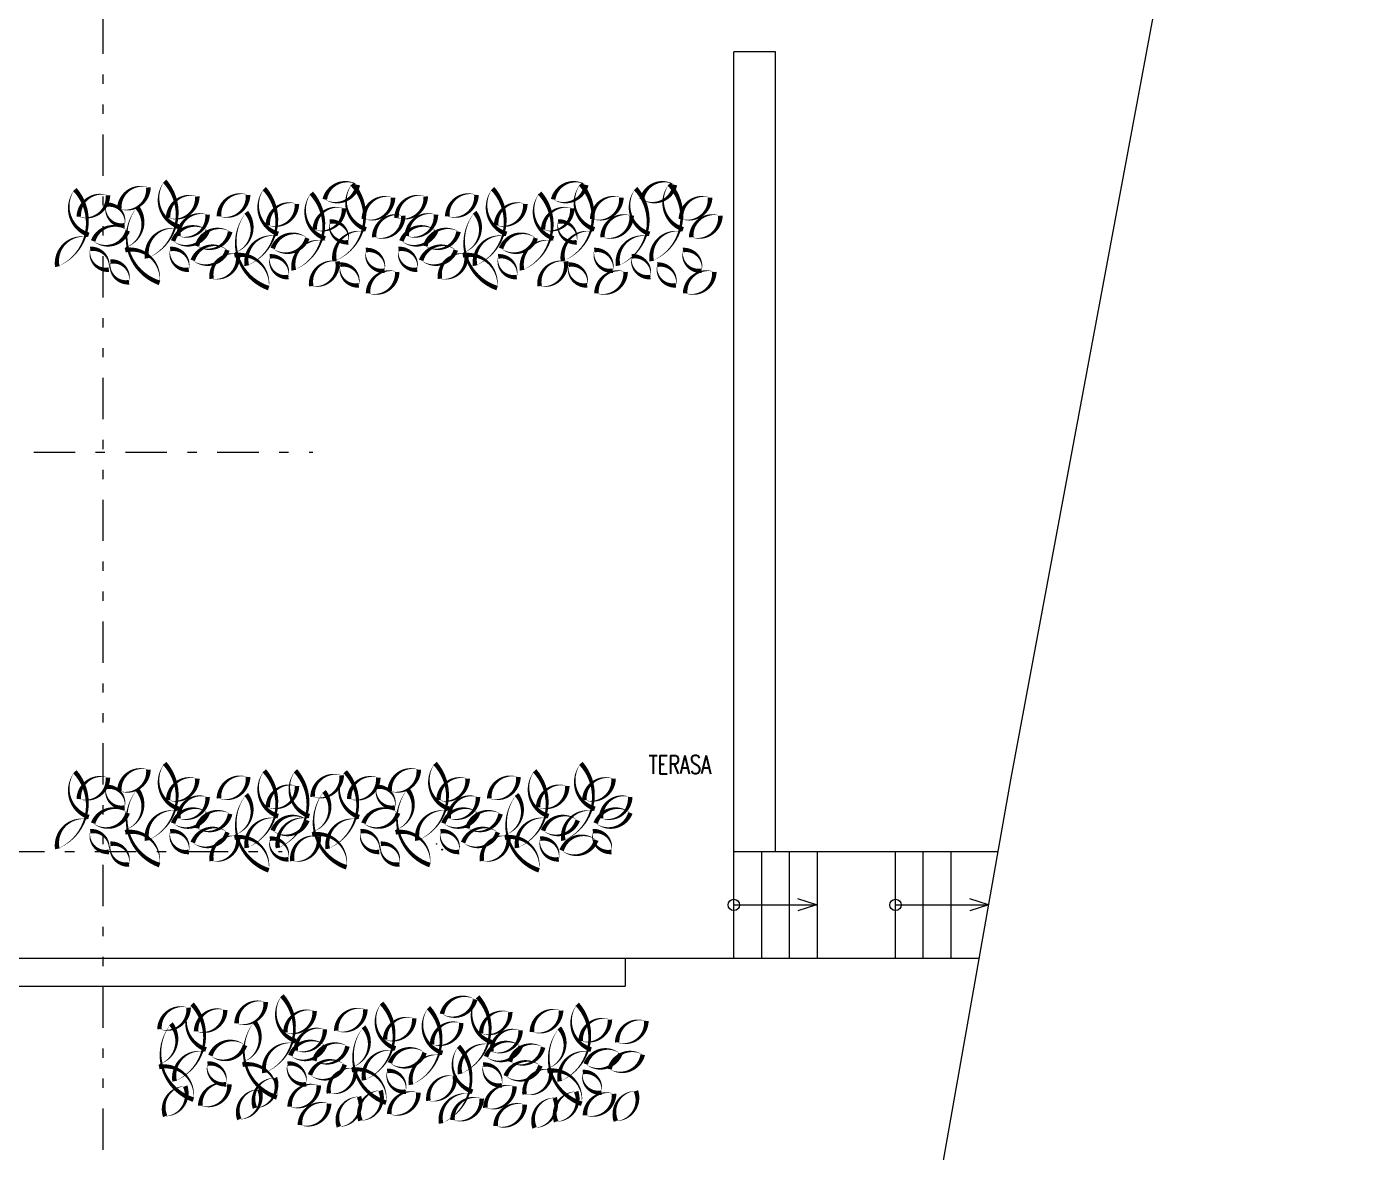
# Model space of a CAD drawing. Header units: metres. Extents: x -45 to 1930, y -347 to 488.
# Drawn here: x 158.87 to 173.36, y -25.44 to -13.33 of the extents above; entities that cross this region are included whole.
import ezdxf

# ---------------------------------------------------------------- set-up
doc = ezdxf.new("R2010")
doc.units = ezdxf.units.M
doc.linetypes.add('GETRENNT', pattern=[31.75, 12.7, -6.35, 0, -6.35, 0, -6.35])
doc.linetypes.add('ČERCHOVANÁ', pattern=[25.4, 12.7, -6.35, 0, -6.35])
for name, color, linetype in [('OSA', 7, 'ČERCHOVANÁ'), ('popis', 6, 'Continuous'), ('zariz.predmety', 203, 'Continuous'), ('ZDIVO', 1, 'Continuous')]:
    doc.layers.add(name, color=color, linetype=linetype)
doc.styles.add('ROMANS', font='romans.shx', dxfattribs={"width": 0.7})

# ---------------------------------------------------------------- blocks, each defined once
blk = doc.blocks.new('umyvadlo Laufen pro A')
at = {"linetype": 'ByBlock'}
for p, q in [((20, 20), (21, 20)), ((21, 20), (20, 20)), ((20, 20), (20, 20)), ((20, 20), (20, 20)), ((21, 20), (20, 20)), ((20, 20), (20, 20)), ((20, 20), (21, 20)), ((20, 20), (21, 20)), ((20, 20), (21, 20)), ((20, 20), (21, 20)), ((21, 20), (21, 20)), ((21, 20), (21, 20)), ((21, 20), (21, 20))]:
    blk.add_line(p, q, dxfattribs=at)
for radius in [0.02, 0.028, 0.0126]:
    blk.add_circle((21, 20), radius, dxfattribs=at)
for centre, radius, start, end in [((20, 20), 0.03, 180, 270), ((20, 20), 0.05, 90, 180), ((20, 20), 0.05, 180, 270), ((20, 20), 0.02, 180, 270), ((20, 20), 0.04, 90, 180), ((21, 20), 0.05, 0, 90), ((21, 20), 0.05, 270, 360), ((21, 20), 0.03, 270, 0), ((21, 20), 0.02, 270, 360), ((21, 20), 0.04, 0, 90)]:
    blk.add_arc(centre, radius, start, end, dxfattribs=at)
blk = doc.blocks.new('WC Starck3 celo')
at = {"linetype": 'ByBlock'}
for p, q in [((82, 82), (82, 82)), ((82, 82), (82, 82)), ((82, 82), (82, 82)), ((82, 82), (82, 82)), ((82, 82), (82, 82)), ((82, 82), (82, 82)), ((82, 82), (82, 82)), ((82, 82), (82, 82)), ((82, 81), (82, 81))]:
    blk.add_line(p, q, dxfattribs=at)
for centre, radius, start, end in [((82, 82), 0.01, 90, 180), ((82, 82), 0.01, 180, 234.8913), ((82, 82), 0.01, 7.5181, 54.8913), ((82, 82), 0.005, 180, 270), ((82, 82), 0.005, 90, 180), ((83, 82), 0.703, 184.7252, 208.7125), ((82, 82), 0.01, 0, 90), ((82, 82), 0.01, 305.1087, 360), ((82, 82), 0.01, 125.1087, 172.4819), ((82, 82), 0.005, 270, 0), ((82, 82), 0.005, 360, 90), ((82, 82), 0.703, 331.2875, 355.2748), ((82, 81), 0.0468, 232.1981, 307.8019)]:
    blk.add_arc(centre, radius, start, end, dxfattribs=at)

msp = doc.modelspace()

# ---------------------------------------------------------------- linework, layer by layer
at = {"linetype": 'Continuous', "lineweight": 0}
for p, q in [((166.489853, -22.207673), (166.489853, -13.595433)), ((166.939853, -13.595433), (166.489853, -13.595433)), ((166.939853, -22.207673), (166.939853, -13.595433)), ((166.489853, -22.207673), (169.334864, -22.207673)), ((158.493172, -23.357673), (169.131084, -23.357673)), ((165.317651, -23.357673), (165.317651, -23.657673)), ((158.493172, -23.657673), (165.317651, -23.657673))]:
    msp.add_line(p, q, dxfattribs=at)
at = {"layer": 'OSA', "color": 253, "lineweight": 0, "ltscale": 0.035}
for p, q in [((147.079203, -17.907673), (161.952523, -17.907673)), ((147.080809, -17.907673), (161.954129, -17.907673)), ((146.749078, -22.207673), (161.622398, -22.207673)), ((146.750685, -22.207673), (161.624004, -22.207673))]:
    msp.add_line(p, q, dxfattribs=at)
at = {"layer": 'OSA', "linetype": 'Continuous', "lineweight": 0}
for p, q in [((166.489853, -23.357673), (166.489853, -22.207673)), ((166.789853, -23.357673), (166.789853, -22.207673)), ((167.089853, -23.357673), (167.089853, -22.207673)), ((167.389853, -23.357673), (167.389853, -22.207673)), ((168.231084, -23.357673), (168.231084, -22.207673)), ((168.531084, -23.357673), (168.531084, -22.207673)), ((168.831084, -23.357673), (168.831084, -22.207673)), ((167.380657, -22.782673), (167.178915, -22.718037)), ((169.232974, -22.782673), (169.031231, -22.718037)), ((166.489853, -22.782673), (167.389853, -22.782673)), ((167.380657, -22.782673), (167.178915, -22.847309)), ((168.231084, -22.782673), (169.232974, -22.782673)), ((169.232974, -22.782673), (169.031231, -22.847309))]:
    msp.add_line(p, q, dxfattribs=at)
for centre in [(166.489853, -22.782673), (168.231084, -22.782673)]:
    msp.add_circle(centre, 0.061121, dxfattribs=at)
at = {"layer": 'zariz.predmety', "color": 253, "linetype": 'Continuous', "ltscale": 0.001}
for points in [[(159.390993, -15.077554, 0, 0, 0.520567051), (159.390993, -15.077554, 0, 0.05, 0.520567051), (159.540824, -15.565916, 0, 0.05, 0.520567051), (159.519143, -15.589018, 0, 0.05, 0.520567051), (159.202049, -15.90839, 0, 0.05, 0.520567051), (159.390993, -15.077554, 0.05, 0.05, 0)], [(160.183624, -15.056163, 0, 0, 0.520567051), (160.183624, -15.056163, 0, 0.05, 0.520567051), (159.869883, -15.286107, 0, 0.05, 0.520567051), (160.183624, -15.056163, 0.05, 0.05, 0)], [(160.358273, -14.987921, 0, 0, 0.520567051), (160.358273, -14.987921, 0, 0.05, 0.520567051), (160.508104, -15.476284, 0, 0.05, 0.520567051), (160.486424, -15.499385, 0, 0.05, 0.520567051), (160.16933, -15.818757, 0, 0.05, 0.520567051), (160.358273, -14.987921, 0.05, 0.05, 0)], [(161.431498, -15.067448, 0, 0, 0.520567051), (161.431498, -15.067448, 0, 0.05, 0.520567051), (161.581329, -15.555811, 0, 0.05, 0.520567051), (161.559648, -15.578912, 0, 0.05, 0.520567051), (161.242554, -15.898284, 0, 0.05, 0.520567051), (161.431498, -15.067448, 0.05, 0.05, 0)], [(162.082988, -15.184337, 0, 0, 0.520567051), (162.082988, -15.184337, 0, 0.05, 0.520567051), (162.439559, -15.028885, 0, 0.05, 0.520567051), (162.082988, -15.184337, 0.05, 0.05, 0)], [(162.378099, -15.018024, 0, 0, 0.520567051), (162.378099, -15.018024, 0, 0.05, 0.520567051), (162.52793, -15.506387, 0, 0.05, 0.520567051), (162.50625, -15.529488, 0, 0.05, 0.520567051), (162.189155, -15.84886, 0, 0.05, 0.520567051), (162.378099, -15.018024, 0.05, 0.05, 0)], [(163.891771, -15.067448, 0, 0, 0.520567051), (163.891771, -15.067448, 0, 0.05, 0.520567051), (164.041603, -15.555811, 0, 0.05, 0.520567051), (164.019922, -15.578912, 0, 0.05, 0.520567051), (163.702828, -15.898284, 0, 0.05, 0.520567051), (163.891771, -15.067448, 0.05, 0.05, 0)], [(164.543262, -15.184337, 0, 0, 0.520567051), (164.543262, -15.184337, 0, 0.05, 0.520567051), (164.899832, -15.028885, 0, 0.05, 0.520567051), (164.543262, -15.184337, 0.05, 0.05, 0)], [(164.838373, -15.018024, 0, 0, 0.520567051), (164.838373, -15.018024, 0, 0.05, 0.520567051), (164.988204, -15.506387, 0, 0.05, 0.520567051), (164.966523, -15.529488, 0, 0.05, 0.520567051), (164.649429, -15.84886, 0, 0.05, 0.520567051), (164.838373, -15.018024, 0.05, 0.05, 0)], [(165.432159, -15.067448, 0, 0, 0.520567051), (165.432159, -15.067448, 0, 0.05, 0.520567051), (165.58199, -15.555811, 0, 0.05, 0.520567051), (165.56031, -15.578912, 0, 0.05, 0.520567051), (165.243216, -15.898284, 0, 0.05, 0.520567051), (165.432159, -15.067448, 0.05, 0.05, 0)], [(165.498947, -15.184337, 0, 0, 0.520567051), (165.498947, -15.184337, 0, 0.05, 0.520567051), (165.855517, -15.028885, 0, 0.05, 0.520567051), (165.498947, -15.184337, 0.05, 0.05, 0)], [(165.794058, -15.018024, 0, 0, 0.520567051), (165.794058, -15.018024, 0, 0.05, 0.520567051), (165.943889, -15.506387, 0, 0.05, 0.520567051), (165.922208, -15.529488, 0, 0.05, 0.520567051), (165.605114, -15.84886, 0, 0.05, 0.520567051), (165.794058, -15.018024, 0.05, 0.05, 0)], [(159.747316, -15.141135, 0, 0, 0.520567051), (159.747316, -15.141135, 0, 0.05, 0.520567051), (159.433575, -15.371079, 0, 0.05, 0.520567051), (159.747316, -15.141135, 0.05, 0.05, 0)], [(160.709868, -15.153186, 0, 0, 0.520567051), (160.709868, -15.153186, 0, 0.05, 0.520567051), (160.396127, -15.38313, 0, 0.05, 0.520567051), (160.709868, -15.153186, 0.05, 0.05, 0)], [(161.256848, -15.13569, 0, 0, 0.520567051), (161.256848, -15.13569, 0, 0.05, 0.520567051), (160.943107, -15.365634, 0, 0.05, 0.520567051), (161.256848, -15.13569, 0.05, 0.05, 0)], [(161.783092, -15.232713, 0, 0, 0.520567051), (161.783092, -15.232713, 0, 0.05, 0.520567051), (161.469352, -15.462657, 0, 0.05, 0.520567051), (161.783092, -15.232713, 0.05, 0.05, 0)], [(161.937748, -15.116292, 0, 0, 0.520567051), (161.937748, -15.116292, 0, 0.05, 0.520567051), (162.087579, -15.604654, 0, 0.05, 0.520567051), (162.065899, -15.627756, 0, 0.05, 0.520567051), (161.748804, -15.947128, 0, 0.05, 0.520567051), (161.937748, -15.116292, 0.05, 0.05, 0)], [(162.817988, -15.164771, 0, 0, 0.520567051), (162.817988, -15.164771, 0, 0.05, 0.520567051), (162.504247, -15.394715, 0, 0.05, 0.520567051), (162.817988, -15.164771, 0.05, 0.05, 0)], [(163.170142, -15.153186, 0, 0, 0.520567051), (163.170142, -15.153186, 0, 0.05, 0.520567051), (162.856401, -15.38313, 0, 0.05, 0.520567051), (163.170142, -15.153186, 0.05, 0.05, 0)], [(163.717122, -15.13569, 0, 0, 0.520567051), (163.717122, -15.13569, 0, 0.05, 0.520567051), (163.403381, -15.365634, 0, 0.05, 0.520567051), (163.717122, -15.13569, 0.05, 0.05, 0)], [(164.243366, -15.232713, 0, 0, 0.520567051), (164.243366, -15.232713, 0, 0.05, 0.520567051), (163.929625, -15.462657, 0, 0.05, 0.520567051), (164.243366, -15.232713, 0.05, 0.05, 0)], [(164.398022, -15.116292, 0, 0, 0.520567051), (164.398022, -15.116292, 0, 0.05, 0.520567051), (164.547853, -15.604654, 0, 0.05, 0.520567051), (164.526172, -15.627756, 0, 0.05, 0.520567051), (164.209078, -15.947128, 0, 0.05, 0.520567051), (164.398022, -15.116292, 0.05, 0.05, 0)], [(165.278261, -15.164771, 0, 0, 0.520567051), (165.278261, -15.164771, 0, 0.05, 0.520567051), (164.96452, -15.394715, 0, 0.05, 0.520567051), (165.278261, -15.164771, 0.05, 0.05, 0)], [(166.233946, -15.164771, 0, 0, 0.520567051), (166.233946, -15.164771, 0, 0.05, 0.520567051), (165.920206, -15.394715, 0, 0.05, 0.520567051), (166.233946, -15.164771, 0.05, 0.05, 0)], [(159.92651, -15.463775, 0, 0, 0.520567051), (159.92651, -15.463775, 0, 0.05, 0.520567051), (159.7268, -15.241482, 0, 0.05, 0.520567051), (159.92651, -15.463775, 0.05, 0.05, 0)], [(160.303197, -16.08323, 0, 0, 0.520567051), (160.303197, -16.08323, 0, 0.05, 0.520567051), (159.933437, -15.730775, 0, 0.05, 0.520567051), (159.941029, -15.700017, 0, 0.05, 0.520567051), (160.061138, -15.266288, 0, 0.05, 0.520567051), (160.303197, -16.08323, 0.05, 0.05, 0)], [(160.820541, -15.349659, 0, 0, 0.520567051), (160.820541, -15.349659, 0, 0.05, 0.520567051), (160.5068, -15.579603, 0, 0.05, 0.520567051), (160.820541, -15.349659, 0.05, 0.05, 0)], [(161.479351, -16.139901, 0, 0, 0.520567051), (161.479351, -16.139901, 0, 0.05, 0.520567051), (161.109591, -15.787446, 0, 0.05, 0.520567051), (161.117183, -15.756688, 0, 0.05, 0.520567051), (161.237292, -15.322959, 0, 0.05, 0.520567051), (161.479351, -16.139901, 0.05, 0.05, 0)], [(162.289343, -15.281556, 0, 0, 0.520567051), (162.289343, -15.281556, 0, 0.05, 0.520567051), (161.975602, -15.511501, 0, 0.05, 0.520567051), (162.289343, -15.281556, 0.05, 0.05, 0)], [(162.92866, -15.361243, 0, 0, 0.520567051), (162.92866, -15.361243, 0, 0.05, 0.520567051), (162.61492, -15.591188, 0, 0.05, 0.520567051), (162.92866, -15.361243, 0.05, 0.05, 0)], [(163.280814, -15.349659, 0, 0, 0.520567051), (163.280814, -15.349659, 0, 0.05, 0.520567051), (162.967074, -15.579603, 0, 0.05, 0.520567051), (163.280814, -15.349659, 0.05, 0.05, 0)], [(163.939625, -16.139901, 0, 0, 0.520567051), (163.939625, -16.139901, 0, 0.05, 0.520567051), (163.569865, -15.787446, 0, 0.05, 0.520567051), (163.577457, -15.756688, 0, 0.05, 0.520567051), (163.697566, -15.322959, 0, 0.05, 0.520567051), (163.939625, -16.139901, 0.05, 0.05, 0)], [(164.749616, -15.281556, 0, 0, 0.520567051), (164.749616, -15.281556, 0, 0.05, 0.520567051), (164.435876, -15.511501, 0, 0.05, 0.520567051), (164.749616, -15.281556, 0.05, 0.05, 0)], [(165.388934, -15.361243, 0, 0, 0.520567051), (165.388934, -15.361243, 0, 0.05, 0.520567051), (165.075193, -15.591188, 0, 0.05, 0.520567051), (165.388934, -15.361243, 0.05, 0.05, 0)], [(166.344619, -15.361243, 0, 0, 0.520567051), (166.344619, -15.361243, 0, 0.05, 0.520567051), (166.030878, -15.591188, 0, 0.05, 0.520567051), (166.344619, -15.361243, 0.05, 0.05, 0)], [(159.960849, -15.521686, 0, 0, 0.520567051), (159.960849, -15.521686, 0, 0.05, 0.520567051), (159.587876, -15.632135, 0, 0.05, 0.520567051), (159.960849, -15.521686, 0.05, 0.05, 0)], [(160.822258, -15.521852, 0, 0, 0.520567051), (160.822258, -15.521852, 0, 0.05, 0.520567051), (160.449285, -15.632302, 0, 0.05, 0.520567051), (160.822258, -15.521852, 0.05, 0.05, 0)], [(160.707016, -15.687256, 0, 0, 0.520567051), (160.707016, -15.687256, 0, 0.05, 0.520567051), (161.063586, -15.531804, 0, 0.05, 0.520567051), (160.707016, -15.687256, 0.05, 0.05, 0)], [(162.33644, -15.645743, 0, 0, 0.520567051), (162.33644, -15.645743, 0, 0.05, 0.520567051), (162.136731, -15.42345, 0, 0.05, 0.520567051), (162.33644, -15.645743, 0.05, 0.05, 0)], [(163.282531, -15.521852, 0, 0, 0.520567051), (163.282531, -15.521852, 0, 0.05, 0.520567051), (162.909559, -15.632302, 0, 0.05, 0.520567051), (163.282531, -15.521852, 0.05, 0.05, 0)], [(163.16729, -15.687256, 0, 0, 0.520567051), (163.16729, -15.687256, 0, 0.05, 0.520567051), (163.52386, -15.531804, 0, 0.05, 0.520567051), (163.16729, -15.687256, 0.05, 0.05, 0)], [(164.796714, -15.645743, 0, 0, 0.520567051), (164.796714, -15.645743, 0, 0.05, 0.520567051), (164.597004, -15.42345, 0, 0.05, 0.520567051), (164.796714, -15.645743, 0.05, 0.05, 0)], [(161.895482, -15.601379, 0, 0, 0.520567051), (161.895482, -15.601379, 0, 0.05, 0.520567051), (161.522509, -15.711829, 0, 0.05, 0.520567051), (161.895482, -15.601379, 0.05, 0.05, 0)], [(164.355756, -15.601379, 0, 0, 0.520567051), (164.355756, -15.601379, 0, 0.05, 0.520567051), (163.982783, -15.711829, 0, 0.05, 0.520567051), (164.355756, -15.601379, 0.05, 0.05, 0)], [(159.756563, -15.940967, 0, 0, 0.520567051), (159.756563, -15.940967, 0, 0.05, 0.520567051), (159.556854, -15.718674, 0, 0.05, 0.520567051), (159.756563, -15.940967, 0.05, 0.05, 0)], [(160.617972, -15.941133, 0, 0, 0.520567051), (160.617972, -15.941133, 0, 0.05, 0.520567051), (160.418263, -15.71884, 0, 0.05, 0.520567051), (160.617972, -15.941133, 0.05, 0.05, 0)], [(161.034073, -15.73021, 0, 0, 0.520567051), (161.034073, -15.73021, 0, 0.05, 0.520567051), (160.661101, -15.840659, 0, 0.05, 0.520567051), (161.034073, -15.73021, 0.05, 0.05, 0)], [(160.863864, -16.039314, 0, 0, 0.520567051), (160.863864, -16.039314, 0, 0.05, 0.520567051), (161.146965, -15.772553, 0, 0.05, 0.520567051), (160.863864, -16.039314, 0.05, 0.05, 0)], [(161.691197, -16.02066, 0, 0, 0.520567051), (161.691197, -16.02066, 0, 0.05, 0.520567051), (161.491487, -15.798367, 0, 0.05, 0.520567051), (161.691197, -16.02066, 0.05, 0.05, 0)], [(162.726092, -15.952718, 0, 0, 0.520567051), (162.726092, -15.952718, 0, 0.05, 0.520567051), (162.526382, -15.730425, 0, 0.05, 0.520567051), (162.726092, -15.952718, 0.05, 0.05, 0)], [(163.078246, -15.941133, 0, 0, 0.520567051), (163.078246, -15.941133, 0, 0.05, 0.520567051), (162.878536, -15.71884, 0, 0.05, 0.520567051), (163.078246, -15.941133, 0.05, 0.05, 0)], [(163.494347, -15.73021, 0, 0, 0.520567051), (163.494347, -15.73021, 0, 0.05, 0.520567051), (163.121374, -15.840659, 0, 0.05, 0.520567051), (163.494347, -15.73021, 0.05, 0.05, 0)], [(163.324138, -16.039314, 0, 0, 0.520567051), (163.324138, -16.039314, 0, 0.05, 0.520567051), (163.607239, -15.772553, 0, 0.05, 0.520567051), (163.324138, -16.039314, 0.05, 0.05, 0)], [(164.15147, -16.02066, 0, 0, 0.520567051), (164.15147, -16.02066, 0, 0.05, 0.520567051), (163.951761, -15.798367, 0, 0.05, 0.520567051), (164.15147, -16.02066, 0.05, 0.05, 0)], [(165.186365, -15.952718, 0, 0, 0.520567051), (165.186365, -15.952718, 0, 0.05, 0.520567051), (164.986656, -15.730425, 0, 0.05, 0.520567051), (165.186365, -15.952718, 0.05, 0.05, 0)], [(165.590713, -16.02066, 0, 0, 0.520567051), (165.590713, -16.02066, 0, 0.05, 0.520567051), (165.391003, -15.798367, 0, 0.05, 0.520567051), (165.590713, -16.02066, 0.05, 0.05, 0)], [(166.142051, -15.952718, 0, 0, 0.520567051), (166.142051, -15.952718, 0, 0.05, 0.520567051), (165.942341, -15.730425, 0, 0.05, 0.520567051), (166.142051, -15.952718, 0.05, 0.05, 0)], [(159.974464, -16.076264, 0, 0, 0.520567051), (159.974464, -16.076264, 0, 0.05, 0.520567051), (159.774755, -15.853971, 0, 0.05, 0.520567051), (159.974464, -16.076264, 0.05, 0.05, 0)], [(161.937089, -16.118841, 0, 0, 0.520567051), (161.937089, -16.118841, 0, 0.05, 0.520567051), (162.22019, -15.85208, 0, 0.05, 0.520567051), (161.937089, -16.118841, 0.05, 0.05, 0)], [(162.449826, -16.109856, 0, 0, 0.520567051), (162.449826, -16.109856, 0, 0.05, 0.520567051), (162.250116, -15.887563, 0, 0.05, 0.520567051), (162.449826, -16.109856, 0.05, 0.05, 0)], [(162.549672, -16.194914, 0, 0, 0.520567051), (162.549672, -16.194914, 0, 0.05, 0.520567051), (162.863413, -15.96497, 0, 0.05, 0.520567051), (162.549672, -16.194914, 0.05, 0.05, 0)], [(164.397362, -16.118841, 0, 0, 0.520567051), (164.397362, -16.118841, 0, 0.05, 0.520567051), (164.680463, -15.85208, 0, 0.05, 0.520567051), (164.397362, -16.118841, 0.05, 0.05, 0)], [(164.9101, -16.109856, 0, 0, 0.520567051), (164.9101, -16.109856, 0, 0.05, 0.520567051), (164.71039, -15.887563, 0, 0.05, 0.520567051), (164.9101, -16.109856, 0.05, 0.05, 0)], [(165.009946, -16.194914, 0, 0, 0.520567051), (165.009946, -16.194914, 0, 0.05, 0.520567051), (165.323687, -15.96497, 0, 0.05, 0.520567051), (165.009946, -16.194914, 0.05, 0.05, 0)], [(165.865785, -16.109856, 0, 0, 0.520567051), (165.865785, -16.109856, 0, 0.05, 0.520567051), (165.666075, -15.887563, 0, 0.05, 0.520567051), (165.865785, -16.109856, 0.05, 0.05, 0)], [(165.965631, -16.194914, 0, 0, 0.520567051), (165.965631, -16.194914, 0, 0.05, 0.520567051), (166.279372, -15.96497, 0, 0.05, 0.520567051), (165.965631, -16.194914, 0.05, 0.05, 0)], [(160.358273, -21.258294, 0, 0, 0.520567051), (160.358273, -21.258294, 0, 0.05, 0.520567051), (160.508104, -21.746656, 0, 0.05, 0.520567051), (160.486424, -21.769757, 0, 0.05, 0.520567051), (160.16933, -22.089129, 0, 0.05, 0.520567051), (160.358273, -21.258294, 0.05, 0.05, 0)], [(163.270746, -21.258294, 0, 0, 0.520567051), (163.270746, -21.258294, 0, 0.05, 0.520567051), (163.420577, -21.746656, 0, 0.05, 0.520567051), (163.398896, -21.769757, 0, 0.05, 0.520567051), (163.081802, -22.089129, 0, 0.05, 0.520567051), (163.270746, -21.258294, 0.05, 0.05, 0)], [(164.842286, -21.258294, 0, 0, 0.520567051), (164.842286, -21.258294, 0, 0.05, 0.520567051), (164.992117, -21.746656, 0, 0.05, 0.520567051), (164.970436, -21.769757, 0, 0.05, 0.520567051), (164.653342, -22.089129, 0, 0.05, 0.520567051), (164.842286, -21.258294, 0.05, 0.05, 0)], [(159.390993, -21.347926, 0, 0, 0.520567051), (159.390993, -21.347926, 0, 0.05, 0.520567051), (159.540824, -21.836289, 0, 0.05, 0.520567051), (159.519143, -21.85939, 0, 0.05, 0.520567051), (159.202049, -22.178762, 0, 0.05, 0.520567051), (159.390993, -21.347926, 0.05, 0.05, 0)], [(159.747316, -21.411507, 0, 0, 0.520567051), (159.747316, -21.411507, 0, 0.05, 0.520567051), (159.433575, -21.641451, 0, 0.05, 0.520567051), (159.747316, -21.411507, 0.05, 0.05, 0)], [(160.183624, -21.326535, 0, 0, 0.520567051), (160.183624, -21.326535, 0, 0.05, 0.520567051), (159.869883, -21.55648, 0, 0.05, 0.520567051), (160.183624, -21.326535, 0.05, 0.05, 0)], [(160.709868, -21.423558, 0, 0, 0.520567051), (160.709868, -21.423558, 0, 0.05, 0.520567051), (160.396127, -21.653503, 0, 0.05, 0.520567051), (160.709868, -21.423558, 0.05, 0.05, 0)], [(161.256848, -21.406062, 0, 0, 0.520567051), (161.256848, -21.406062, 0, 0.05, 0.520567051), (160.943107, -21.636007, 0, 0.05, 0.520567051), (161.256848, -21.406062, 0.05, 0.05, 0)], [(161.431498, -21.337821, 0, 0, 0.520567051), (161.431498, -21.337821, 0, 0.05, 0.520567051), (161.581329, -21.826183, 0, 0.05, 0.520567051), (161.559648, -21.849285, 0, 0.05, 0.520567051), (161.242554, -22.168656, 0, 0.05, 0.520567051), (161.431498, -21.337821, 0.05, 0.05, 0)], [(161.767323, -21.337821, 0, 0, 0.520567051), (161.767323, -21.337821, 0, 0.05, 0.520567051), (161.917154, -21.826183, 0, 0.05, 0.520567051), (161.895473, -21.849285, 0, 0.05, 0.520567051), (161.578379, -22.168656, 0, 0.05, 0.520567051), (161.767323, -21.337821, 0.05, 0.05, 0)], [(162.265574, -21.38838, 0, 0, 0.520567051), (162.265574, -21.38838, 0, 0.05, 0.520567051), (161.951833, -21.618325, 0, 0.05, 0.520567051), (162.265574, -21.38838, 0.05, 0.05, 0)], [(162.303465, -21.347926, 0, 0, 0.520567051), (162.303465, -21.347926, 0, 0.05, 0.520567051), (162.453296, -21.836289, 0, 0.05, 0.520567051), (162.431615, -21.85939, 0, 0.05, 0.520567051), (162.114521, -22.178762, 0, 0.05, 0.520567051), (162.303465, -21.347926, 0.05, 0.05, 0)], [(162.659789, -21.411507, 0, 0, 0.520567051), (162.659789, -21.411507, 0, 0.05, 0.520567051), (162.346048, -21.641451, 0, 0.05, 0.520567051), (162.659789, -21.411507, 0.05, 0.05, 0)], [(163.096096, -21.326535, 0, 0, 0.520567051), (163.096096, -21.326535, 0, 0.05, 0.520567051), (162.782355, -21.55648, 0, 0.05, 0.520567051), (163.096096, -21.326535, 0.05, 0.05, 0)], [(163.62234, -21.423558, 0, 0, 0.520567051), (163.62234, -21.423558, 0, 0.05, 0.520567051), (163.308599, -21.653503, 0, 0.05, 0.520567051), (163.62234, -21.423558, 0.05, 0.05, 0)], [(164.169321, -21.406062, 0, 0, 0.520567051), (164.169321, -21.406062, 0, 0.05, 0.520567051), (163.85558, -21.636007, 0, 0.05, 0.520567051), (164.169321, -21.406062, 0.05, 0.05, 0)], [(164.34397, -21.337821, 0, 0, 0.520567051), (164.34397, -21.337821, 0, 0.05, 0.520567051), (164.493801, -21.826183, 0, 0.05, 0.520567051), (164.472121, -21.849285, 0, 0.05, 0.520567051), (164.155026, -22.168656, 0, 0.05, 0.520567051), (164.34397, -21.337821, 0.05, 0.05, 0)], [(165.19388, -21.423558, 0, 0, 0.520567051), (165.19388, -21.423558, 0, 0.05, 0.520567051), (164.880139, -21.653503, 0, 0.05, 0.520567051), (165.19388, -21.423558, 0.05, 0.05, 0)], [(159.92651, -21.734148, 0, 0, 0.520567051), (159.92651, -21.734148, 0, 0.05, 0.520567051), (159.7268, -21.511855, 0, 0.05, 0.520567051), (159.92651, -21.734148, 0.05, 0.05, 0)], [(160.303197, -22.353603, 0, 0, 0.520567051), (160.303197, -22.353603, 0, 0.05, 0.520567051), (159.933437, -22.001148, 0, 0.05, 0.520567051), (159.941029, -21.970389, 0, 0.05, 0.520567051), (160.061138, -21.53666, 0, 0.05, 0.520567051), (160.303197, -22.353603, 0.05, 0.05, 0)], [(161.479351, -22.410274, 0, 0, 0.520567051), (161.479351, -22.410274, 0, 0.05, 0.520567051), (161.109591, -22.057818, 0, 0.05, 0.520567051), (161.117183, -22.02706, 0, 0.05, 0.520567051), (161.237292, -21.593331, 0, 0.05, 0.520567051), (161.479351, -22.410274, 0.05, 0.05, 0)], [(161.783092, -21.503085, 0, 0, 0.520567051), (161.783092, -21.503085, 0, 0.05, 0.520567051), (161.469352, -21.73303, 0, 0.05, 0.520567051), (161.783092, -21.503085, 0.05, 0.05, 0)], [(162.317324, -22.377727, 0, 0, 0.520567051), (162.317324, -22.377727, 0, 0.05, 0.520567051), (161.947564, -22.025272, 0, 0.05, 0.520567051), (161.955156, -21.994514, 0, 0.05, 0.520567051), (162.075265, -21.560784, 0, 0.05, 0.520567051), (162.317324, -22.377727, 0.05, 0.05, 0)], [(162.838982, -21.734148, 0, 0, 0.520567051), (162.838982, -21.734148, 0, 0.05, 0.520567051), (162.639272, -21.511855, 0, 0.05, 0.520567051), (162.838982, -21.734148, 0.05, 0.05, 0)], [(163.215669, -22.353603, 0, 0, 0.520567051), (163.215669, -22.353603, 0, 0.05, 0.520567051), (162.845909, -22.001148, 0, 0.05, 0.520567051), (162.853502, -21.970389, 0, 0.05, 0.520567051), (162.97361, -21.53666, 0, 0.05, 0.520567051), (163.215669, -22.353603, 0.05, 0.05, 0)], [(164.391823, -22.410274, 0, 0, 0.520567051), (164.391823, -22.410274, 0, 0.05, 0.520567051), (164.022063, -22.057818, 0, 0.05, 0.520567051), (164.029656, -22.02706, 0, 0.05, 0.520567051), (164.149765, -21.593331, 0, 0.05, 0.520567051), (164.391823, -22.410274, 0.05, 0.05, 0)], [(164.695565, -21.503085, 0, 0, 0.520567051), (164.695565, -21.503085, 0, 0.05, 0.520567051), (164.381824, -21.73303, 0, 0.05, 0.520567051), (164.695565, -21.503085, 0.05, 0.05, 0)], [(159.960849, -21.792058, 0, 0, 0.520567051), (159.960849, -21.792058, 0, 0.05, 0.520567051), (159.587876, -21.902508, 0, 0.05, 0.520567051), (159.960849, -21.792058, 0.05, 0.05, 0)], [(160.822258, -21.792224, 0, 0, 0.520567051), (160.822258, -21.792224, 0, 0.05, 0.520567051), (160.449285, -21.902674, 0, 0.05, 0.520567051), (160.822258, -21.792224, 0.05, 0.05, 0)], [(160.820541, -21.620031, 0, 0, 0.520567051), (160.820541, -21.620031, 0, 0.05, 0.520567051), (160.5068, -21.849975, 0, 0.05, 0.520567051), (160.820541, -21.620031, 0.05, 0.05, 0)], [(162.873321, -21.792058, 0, 0, 0.520567051), (162.873321, -21.792058, 0, 0.05, 0.520567051), (162.500348, -21.902508, 0, 0.05, 0.520567051), (162.873321, -21.792058, 0.05, 0.05, 0)], [(163.73473, -21.792224, 0, 0, 0.520567051), (163.73473, -21.792224, 0, 0.05, 0.520567051), (163.361757, -21.902674, 0, 0.05, 0.520567051), (163.73473, -21.792224, 0.05, 0.05, 0)], [(163.733013, -21.620031, 0, 0, 0.520567051), (163.733013, -21.620031, 0, 0.05, 0.520567051), (163.419272, -21.849975, 0, 0.05, 0.520567051), (163.733013, -21.620031, 0.05, 0.05, 0)], [(165.375012, -21.792224, 0, 0, 0.520567051), (165.375012, -21.792224, 0, 0.05, 0.520567051), (165.002039, -21.902674, 0, 0.05, 0.520567051), (165.375012, -21.792224, 0.05, 0.05, 0)], [(165.373295, -21.620031, 0, 0, 0.520567051), (165.373295, -21.620031, 0, 0.05, 0.520567051), (165.059554, -21.849975, 0, 0.05, 0.520567051), (165.373295, -21.620031, 0.05, 0.05, 0)], [(160.707016, -21.957629, 0, 0, 0.520567051), (160.707016, -21.957629, 0, 0.05, 0.520567051), (161.063586, -21.802176, 0, 0.05, 0.520567051), (160.707016, -21.957629, 0.05, 0.05, 0)], [(161.895482, -21.871751, 0, 0, 0.520567051), (161.895482, -21.871751, 0, 0.05, 0.520567051), (161.522509, -21.982201, 0, 0.05, 0.520567051), (161.895482, -21.871751, 0.05, 0.05, 0)], [(163.619488, -21.957629, 0, 0, 0.520567051), (163.619488, -21.957629, 0, 0.05, 0.520567051), (163.976059, -21.802176, 0, 0.05, 0.520567051), (163.619488, -21.957629, 0.05, 0.05, 0)], [(164.807954, -21.871751, 0, 0, 0.520567051), (164.807954, -21.871751, 0, 0.05, 0.520567051), (164.434982, -21.982201, 0, 0.05, 0.520567051), (164.807954, -21.871751, 0.05, 0.05, 0)], [(159.756563, -22.211339, 0, 0, 0.520567051), (159.756563, -22.211339, 0, 0.05, 0.520567051), (159.556854, -21.989046, 0, 0.05, 0.520567051), (159.756563, -22.211339, 0.05, 0.05, 0)], [(160.617972, -22.211505, 0, 0, 0.520567051), (160.617972, -22.211505, 0, 0.05, 0.520567051), (160.418263, -21.989213, 0, 0.05, 0.520567051), (160.617972, -22.211505, 0.05, 0.05, 0)], [(161.034073, -22.000582, 0, 0, 0.520567051), (161.034073, -22.000582, 0, 0.05, 0.520567051), (160.661101, -22.111032, 0, 0.05, 0.520567051), (161.034073, -22.000582, 0.05, 0.05, 0)], [(162.669036, -22.211339, 0, 0, 0.520567051), (162.669036, -22.211339, 0, 0.05, 0.520567051), (162.469326, -21.989046, 0, 0.05, 0.520567051), (162.669036, -22.211339, 0.05, 0.05, 0)], [(163.530445, -22.211505, 0, 0, 0.520567051), (163.530445, -22.211505, 0, 0.05, 0.520567051), (163.330735, -21.989213, 0, 0.05, 0.520567051), (163.530445, -22.211505, 0.05, 0.05, 0)], [(163.946546, -22.000582, 0, 0, 0.520567051), (163.946546, -22.000582, 0, 0.05, 0.520567051), (163.573573, -22.111032, 0, 0.05, 0.520567051), (163.946546, -22.000582, 0.05, 0.05, 0)], [(165.007676, -22.084935, 0, 0, 0.520567051), (165.007676, -22.084935, 0, 0.05, 0.520567051), (164.634703, -22.195385, 0, 0.05, 0.520567051), (165.007676, -22.084935, 0.05, 0.05, 0)], [(165.170727, -22.211505, 0, 0, 0.520567051), (165.170727, -22.211505, 0, 0.05, 0.520567051), (164.971017, -21.989213, 0, 0.05, 0.520567051), (165.170727, -22.211505, 0.05, 0.05, 0)], [(159.974464, -22.346636, 0, 0, 0.520567051), (159.974464, -22.346636, 0, 0.05, 0.520567051), (159.774755, -22.124344, 0, 0.05, 0.520567051), (159.974464, -22.346636, 0.05, 0.05, 0)], [(160.863864, -22.309686, 0, 0, 0.520567051), (160.863864, -22.309686, 0, 0.05, 0.520567051), (161.146965, -22.042925, 0, 0.05, 0.520567051), (160.863864, -22.309686, 0.05, 0.05, 0)], [(161.691197, -22.291033, 0, 0, 0.520567051), (161.691197, -22.291033, 0, 0.05, 0.520567051), (161.491487, -22.06874, 0, 0.05, 0.520567051), (161.691197, -22.291033, 0.05, 0.05, 0)], [(161.733938, -22.309686, 0, 0, 0.520567051), (161.733938, -22.309686, 0, 0.05, 0.520567051), (162.017039, -22.042925, 0, 0.05, 0.520567051), (161.733938, -22.309686, 0.05, 0.05, 0)], [(162.886937, -22.346636, 0, 0, 0.520567051), (162.886937, -22.346636, 0, 0.05, 0.520567051), (162.687227, -22.124344, 0, 0.05, 0.520567051), (162.886937, -22.346636, 0.05, 0.05, 0)], [(163.776336, -22.309686, 0, 0, 0.520567051), (163.776336, -22.309686, 0, 0.05, 0.520567051), (164.059438, -22.042925, 0, 0.05, 0.520567051), (163.776336, -22.309686, 0.05, 0.05, 0)], [(164.603669, -22.291033, 0, 0, 0.520567051), (164.603669, -22.291033, 0, 0.05, 0.520567051), (164.403959, -22.06874, 0, 0.05, 0.520567051), (164.603669, -22.291033, 0.05, 0.05, 0)], [(161.621628, -23.76049, 0, 0, 0.520567051), (161.621628, -23.76049, 0, 0.05, 0.520567051), (161.771459, -24.248852, 0, 0.05, 0.520567051), (161.749779, -24.271953, 0, 0.05, 0.520567051), (161.432684, -24.591325, 0, 0.05, 0.520567051), (161.621628, -23.76049, 0.05, 0.05, 0)], [(163.346343, -23.956906, 0, 0, 0.520567051), (163.346343, -23.956906, 0, 0.05, 0.520567051), (163.702913, -23.801453, 0, 0.05, 0.520567051), (163.346343, -23.956906, 0.05, 0.05, 0)], [(163.729748, -23.772074, 0, 0, 0.520567051), (163.729748, -23.772074, 0, 0.05, 0.520567051), (163.879579, -24.260437, 0, 0.05, 0.520567051), (163.857898, -24.283538, 0, 0.05, 0.520567051), (163.540804, -24.60291, 0, 0.05, 0.520567051), (163.729748, -23.772074, 0.05, 0.05, 0)], [(160.616457, -23.890577, 0, 0, 0.520567051), (160.616457, -23.890577, 0, 0.05, 0.520567051), (160.302716, -24.120521, 0, 0.05, 0.520567051), (160.616457, -23.890577, 0.05, 0.05, 0)], [(160.654348, -23.850122, 0, 0, 0.520567051), (160.654348, -23.850122, 0, 0.05, 0.520567051), (160.804179, -24.338485, 0, 0.05, 0.520567051), (160.782498, -24.361586, 0, 0.05, 0.520567051), (160.465404, -24.680958, 0, 0.05, 0.520567051), (160.654348, -23.850122, 0.05, 0.05, 0)], [(161.010671, -23.913703, 0, 0, 0.520567051), (161.010671, -23.913703, 0, 0.05, 0.520567051), (160.69693, -24.143647, 0, 0.05, 0.520567051), (161.010671, -23.913703, 0.05, 0.05, 0)], [(161.446979, -23.828731, 0, 0, 0.520567051), (161.446979, -23.828731, 0, 0.05, 0.520567051), (161.133238, -24.058676, 0, 0.05, 0.520567051), (161.446979, -23.828731, 0.05, 0.05, 0)], [(161.973223, -23.925754, 0, 0, 0.520567051), (161.973223, -23.925754, 0, 0.05, 0.520567051), (161.659482, -24.155699, 0, 0.05, 0.520567051), (161.973223, -23.925754, 0.05, 0.05, 0)], [(162.520203, -23.908258, 0, 0, 0.520567051), (162.520203, -23.908258, 0, 0.05, 0.520567051), (162.206462, -24.138203, 0, 0.05, 0.520567051), (162.520203, -23.908258, 0.05, 0.05, 0)], [(162.694853, -23.840017, 0, 0, 0.520567051), (162.694853, -23.840017, 0, 0.05, 0.520567051), (162.844684, -24.328379, 0, 0.05, 0.520567051), (162.823003, -24.351481, 0, 0.05, 0.520567051), (162.505909, -24.670853, 0, 0.05, 0.520567051), (162.694853, -23.840017, 0.05, 0.05, 0)], [(163.201103, -23.88886, 0, 0, 0.520567051), (163.201103, -23.88886, 0, 0.05, 0.520567051), (163.350934, -24.377223, 0, 0.05, 0.520567051), (163.329253, -24.400324, 0, 0.05, 0.520567051), (163.012159, -24.719696, 0, 0.05, 0.520567051), (163.201103, -23.88886, 0.05, 0.05, 0)], [(164.628323, -23.919843, 0, 0, 0.520567051), (164.628323, -23.919843, 0, 0.05, 0.520567051), (164.314582, -24.149788, 0, 0.05, 0.520567051), (164.628323, -23.919843, 0.05, 0.05, 0)], [(164.802972, -23.851601, 0, 0, 0.520567051), (164.802972, -23.851601, 0, 0.05, 0.520567051), (164.952803, -24.339964, 0, 0.05, 0.520567051), (164.931123, -24.363065, 0, 0.05, 0.520567051), (164.614029, -24.682437, 0, 0.05, 0.520567051), (164.802972, -23.851601, 0.05, 0.05, 0)], [(160.668206, -24.879923, 0, 0, 0.520567051), (160.668206, -24.879923, 0, 0.05, 0.520567051), (160.298446, -24.527468, 0, 0.05, 0.520567051), (160.306039, -24.49671, 0, 0.05, 0.520567051), (160.426147, -24.06298, 0, 0.05, 0.520567051), (160.668206, -24.879923, 0.05, 0.05, 0)], [(161.566552, -24.855799, 0, 0, 0.520567051), (161.566552, -24.855799, 0, 0.05, 0.520567051), (161.196792, -24.503344, 0, 0.05, 0.520567051), (161.204384, -24.472585, 0, 0.05, 0.520567051), (161.324493, -24.038856, 0, 0.05, 0.520567051), (161.566552, -24.855799, 0.05, 0.05, 0)], [(163.046447, -24.005281, 0, 0, 0.520567051), (163.046447, -24.005281, 0, 0.05, 0.520567051), (162.732707, -24.235226, 0, 0.05, 0.520567051), (163.046447, -24.005281, 0.05, 0.05, 0)], [(163.552698, -24.054125, 0, 0, 0.520567051), (163.552698, -24.054125, 0, 0.05, 0.520567051), (163.238957, -24.284069, 0, 0.05, 0.520567051), (163.552698, -24.054125, 0.05, 0.05, 0)], [(164.081343, -23.937339, 0, 0, 0.520567051), (164.081343, -23.937339, 0, 0.05, 0.520567051), (163.767602, -24.167283, 0, 0.05, 0.520567051), (164.081343, -23.937339, 0.05, 0.05, 0)], [(165.154567, -24.016866, 0, 0, 0.520567051), (165.154567, -24.016866, 0, 0.05, 0.520567051), (164.840826, -24.246811, 0, 0.05, 0.520567051), (165.154567, -24.016866, 0.05, 0.05, 0)], [(165.547153, -24.033811, 0, 0, 0.520567051), (165.547153, -24.033811, 0, 0.05, 0.520567051), (165.233412, -24.263756, 0, 0.05, 0.520567051), (165.547153, -24.033811, 0.05, 0.05, 0)], [(162.083896, -24.122227, 0, 0, 0.520567051), (162.083896, -24.122227, 0, 0.05, 0.520567051), (161.770155, -24.352171, 0, 0.05, 0.520567051), (162.083896, -24.122227, 0.05, 0.05, 0)], [(162.742706, -24.91247, 0, 0, 0.520567051), (162.742706, -24.91247, 0, 0.05, 0.520567051), (162.372946, -24.560015, 0, 0.05, 0.520567051), (162.380538, -24.529256, 0, 0.05, 0.520567051), (162.500647, -24.095527, 0, 0.05, 0.520567051), (162.742706, -24.91247, 0.05, 0.05, 0)], [(164.192015, -24.133812, 0, 0, 0.520567051), (164.192015, -24.133812, 0, 0.05, 0.520567051), (163.878275, -24.363756, 0, 0.05, 0.520567051), (164.192015, -24.133812, 0.05, 0.05, 0)], [(164.850826, -24.924054, 0, 0, 0.520567051), (164.850826, -24.924054, 0, 0.05, 0.520567051), (164.481065, -24.571599, 0, 0.05, 0.520567051), (164.488658, -24.540841, 0, 0.05, 0.520567051), (164.608767, -24.107112, 0, 0.05, 0.520567051), (164.850826, -24.924054, 0.05, 0.05, 0)], [(161.224204, -24.294254, 0, 0, 0.520567051), (161.224204, -24.294254, 0, 0.05, 0.520567051), (160.851231, -24.404704, 0, 0.05, 0.520567051), (161.224204, -24.294254, 0.05, 0.05, 0)], [(162.085613, -24.29442, 0, 0, 0.520567051), (162.085613, -24.29442, 0, 0.05, 0.520567051), (161.71264, -24.40487, 0, 0.05, 0.520567051), (162.085613, -24.29442, 0.05, 0.05, 0)], [(161.970371, -24.459825, 0, 0, 0.520567051), (161.970371, -24.459825, 0, 0.05, 0.520567051), (162.326941, -24.304372, 0, 0.05, 0.520567051), (161.970371, -24.459825, 0.05, 0.05, 0)], [(163.158837, -24.373947, 0, 0, 0.520567051), (163.158837, -24.373947, 0, 0.05, 0.520567051), (162.785864, -24.484397, 0, 0.05, 0.520567051), (163.158837, -24.373947, 0.05, 0.05, 0)], [(163.524535, -24.304969, 0, 0, 0.520567051), (163.524535, -24.304969, 0, 0.05, 0.520567051), (163.674366, -24.793331, 0, 0.05, 0.520567051), (163.652685, -24.816433, 0, 0.05, 0.520567051), (163.335591, -25.135805, 0, 0.05, 0.520567051), (163.524535, -24.304969, 0.05, 0.05, 0)], [(164.193732, -24.306005, 0, 0, 0.520567051), (164.193732, -24.306005, 0, 0.05, 0.520567051), (163.820759, -24.416455, 0, 0.05, 0.520567051), (164.193732, -24.306005, 0.05, 0.05, 0)], [(164.078491, -24.471409, 0, 0, 0.520567051), (164.078491, -24.471409, 0, 0.05, 0.520567051), (164.435061, -24.315957, 0, 0.05, 0.520567051), (164.078491, -24.471409, 0.05, 0.05, 0)], [(165.266957, -24.385532, 0, 0, 0.520567051), (165.266957, -24.385532, 0, 0.05, 0.520567051), (164.893984, -24.495982, 0, 0.05, 0.520567051), (165.266957, -24.385532, 0.05, 0.05, 0)], [(161.019918, -24.713535, 0, 0, 0.520567051), (161.019918, -24.713535, 0, 0.05, 0.520567051), (160.820209, -24.491242, 0, 0.05, 0.520567051), (161.019918, -24.713535, 0.05, 0.05, 0)], [(161.881327, -24.713701, 0, 0, 0.520567051), (161.881327, -24.713701, 0, 0.05, 0.520567051), (161.681617, -24.491409, 0, 0.05, 0.520567051), (161.881327, -24.713701, 0.05, 0.05, 0)], [(162.297428, -24.502778, 0, 0, 0.520567051), (162.297428, -24.502778, 0, 0.05, 0.520567051), (161.924455, -24.613228, 0, 0.05, 0.520567051), (162.297428, -24.502778, 0.05, 0.05, 0)], [(164.405548, -24.514363, 0, 0, 0.520567051), (164.405548, -24.514363, 0, 0.05, 0.520567051), (164.032575, -24.624812, 0, 0.05, 0.520567051), (164.405548, -24.514363, 0.05, 0.05, 0)], [(165.151715, -24.550937, 0, 0, 0.520567051), (165.151715, -24.550937, 0, 0.05, 0.520567051), (165.508285, -24.395484, 0, 0.05, 0.520567051), (165.151715, -24.550937, 0.05, 0.05, 0)], [(162.127219, -24.811883, 0, 0, 0.520567051), (162.127219, -24.811883, 0, 0.05, 0.520567051), (162.41032, -24.545121, 0, 0.05, 0.520567051), (162.127219, -24.811883, 0.05, 0.05, 0)], [(162.954552, -24.793229, 0, 0, 0.520567051), (162.954552, -24.793229, 0, 0.05, 0.520567051), (162.754842, -24.570936, 0, 0.05, 0.520567051), (162.954552, -24.793229, 0.05, 0.05, 0)], [(163.200444, -24.89141, 0, 0, 0.520567051), (163.200444, -24.89141, 0, 0.05, 0.520567051), (163.483545, -24.624648, 0, 0.05, 0.520567051), (163.200444, -24.89141, 0.05, 0.05, 0)], [(163.989447, -24.725286, 0, 0, 0.520567051), (163.989447, -24.725286, 0, 0.05, 0.520567051), (163.789737, -24.502993, 0, 0.05, 0.520567051), (163.989447, -24.725286, 0.05, 0.05, 0)], [(164.235339, -24.823467, 0, 0, 0.520567051), (164.235339, -24.823467, 0, 0.05, 0.520567051), (164.51844, -24.556706, 0, 0.05, 0.520567051), (164.235339, -24.823467, 0.05, 0.05, 0)], [(165.062671, -24.804813, 0, 0, 0.520567051), (165.062671, -24.804813, 0, 0.05, 0.520567051), (164.862962, -24.58252, 0, 0.05, 0.520567051), (165.062671, -24.804813, 0.05, 0.05, 0)], [(160.579507, -24.734634, 0, 0, 0.520567051), (160.579507, -24.734634, 0, 0.05, 0.520567051), (160.364058, -25.0585, 0, 0.05, 0.520567051), (160.579507, -24.734634, 0.05, 0.05, 0)], [(160.742356, -24.943847, 0, 0, 0.520567051), (160.742356, -24.943847, 0, 0.05, 0.520567051), (161.056097, -24.713902, 0, 0.05, 0.520567051), (160.742356, -24.943847, 0.05, 0.05, 0)], [(161.378111, -24.768075, 0, 0, 0.520567051), (161.378111, -24.768075, 0, 0.05, 0.520567051), (161.162662, -25.091941, 0, 0.05, 0.520567051), (161.378111, -24.768075, 0.05, 0.05, 0)], [(161.546788, -24.645001, 0, 0, 0.520567051), (161.546788, -24.645001, 0, 0.05, 0.520567051), (161.331339, -24.968867, 0, 0.05, 0.520567051), (161.546788, -24.645001, 0.05, 0.05, 0)], [(161.704908, -24.955898, 0, 0, 0.520567051), (161.704908, -24.955898, 0, 0.05, 0.520567051), (162.018648, -24.725954, 0, 0.05, 0.520567051), (161.704908, -24.955898, 0.05, 0.05, 0)], [(162.683105, -24.781512, 0, 0, 0.520567051), (162.683105, -24.781512, 0, 0.05, 0.520567051), (162.467656, -25.105378, 0, 0.05, 0.520567051), (162.683105, -24.781512, 0.05, 0.05, 0)], [(163.813027, -24.967483, 0, 0, 0.520567051), (163.813027, -24.967483, 0, 0.05, 0.520567051), (164.126768, -24.737538, 0, 0.05, 0.520567051), (163.813027, -24.967483, 0.05, 0.05, 0)], [(165.434788, -24.786234, 0, 0, 0.520567051), (165.434788, -24.786234, 0, 0.05, 0.520567051), (165.219338, -25.1101, 0, 0.05, 0.520567051), (165.434788, -24.786234, 0.05, 0.05, 0)], [(161.81558, -25.152371, 0, 0, 0.520567051), (161.81558, -25.152371, 0, 0.05, 0.520567051), (162.129321, -24.922426, 0, 0.05, 0.520567051), (161.81558, -25.152371, 0.05, 0.05, 0)], [(162.451336, -24.847602, 0, 0, 0.520567051), (162.451336, -24.847602, 0, 0.05, 0.520567051), (162.235886, -25.171468, 0, 0.05, 0.520567051), (162.451336, -24.847602, 0.05, 0.05, 0)], [(162.778132, -25.035425, 0, 0, 0.520567051), (162.778132, -25.035425, 0, 0.05, 0.520567051), (163.091873, -24.805481, 0, 0.05, 0.520567051), (162.778132, -25.035425, 0.05, 0.05, 0)], [(163.773255, -24.867609, 0, 0, 0.520567051), (163.773255, -24.867609, 0, 0.05, 0.520567051), (163.459514, -25.097554, 0, 0.05, 0.520567051), (163.773255, -24.867609, 0.05, 0.05, 0)], [(163.9237, -25.163956, 0, 0, 0.520567051), (163.9237, -25.163956, 0, 0.05, 0.520567051), (164.237441, -24.934011, 0, 0.05, 0.520567051), (163.9237, -25.163956, 0.05, 0.05, 0)], [(164.559455, -24.859186, 0, 0, 0.520567051), (164.559455, -24.859186, 0, 0.05, 0.520567051), (164.344006, -25.183053, 0, 0.05, 0.520567051), (164.559455, -24.859186, 0.05, 0.05, 0)], [(164.791225, -24.793097, 0, 0, 0.520567051), (164.791225, -24.793097, 0, 0.05, 0.520567051), (164.575776, -25.116963, 0, 0.05, 0.520567051), (164.791225, -24.793097, 0.05, 0.05, 0)], [(164.886252, -25.04701, 0, 0, 0.520567051), (164.886252, -25.04701, 0, 0.05, 0.520567051), (165.199993, -24.817066, 0, 0.05, 0.520567051), (164.886252, -25.04701, 0.05, 0.05, 0)]]:
    msp.add_lwpolyline(points, format="xyseb", close=True, dxfattribs=at)
at = {"layer": 'ZDIVO', "linetype": 'Continuous', "lineweight": 0, "flags": 128}
msp.add_lwpolyline([(166.325758, -46.833055), (143.183432, -30.29346), (142.741859, -30.019693), (142.651262, 7.836083), (146.725913, 7.633634), (157.126179, 7.416588), (173.355135, 6.497163), (171.758768, -9.17884), (169.47157, -21.436195), (167.875314, -30.444402), (166.433603, -42.7286)], close=True, dxfattribs=at)
at = {"layer": 'ZDIVO', "linetype": 'GETRENNT', "lineweight": 0, "ltscale": 0.035, "flags": 128}
msp.add_lwpolyline([(148.393172, -11.360871), (159.693172, -11.360871), (159.693172, -35.600022), (159.842651, -35.678025), (159.842651, -36.185611), (148.393172, -30.210871)], close=True, dxfattribs=at)

# ---------------------------------------------------------------- block references
at = {"linetype": 'Continuous', "lineweight": 0, "xscale": 0.001, "yscale": 0.001, "zscale": 0.001, "rotation": 90}
for name in ['WC Starck3 celo', 'umyvadlo Laufen pro A']:
    msp.add_blockref(name, (163.367651, -22.207673), dxfattribs=at)

# ---------------------------------------------------------------- texts
at = {"layer": 'popis', "linetype": 'Continuous', "lineweight": 0, "insert": (165.572443, -21.171941), "char_height": 0.2, "width": 2.20915077, "attachment_point": 1, "style": 'ROMANS'}
msp.add_mtext('TERASA', dxfattribs=at)

doc.saveas('drawing.dxf')
